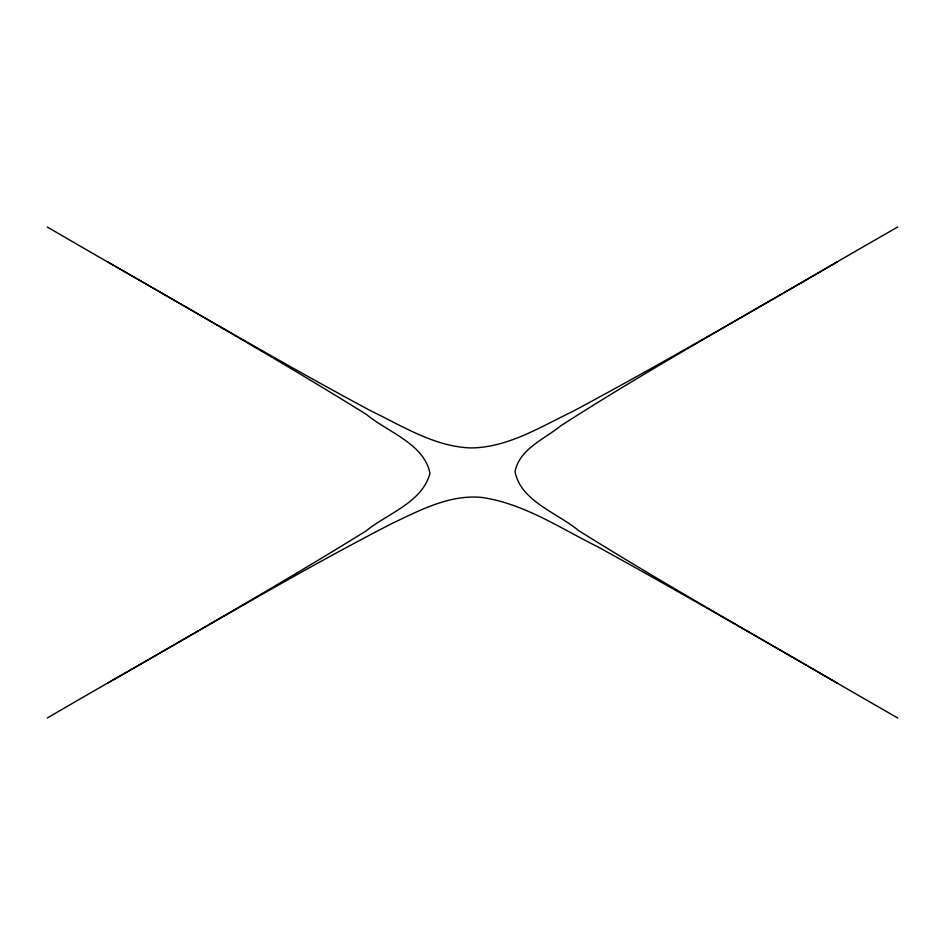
<?xml version="1.0" encoding="UTF-8"?>
<svg xmlns="http://www.w3.org/2000/svg" width="945" height="945" viewBox="0 0 945 945"><rect width="100%" height="100%" fill="white"/><g stroke="black" fill="none" stroke-linecap="round" stroke-linejoin="round"><path stroke-width="1.42" d="M47.25 718.011C153.645 656.007 261.186 595.882 365.916 531.066C387.296 513.572 422.273 502.539 429.963 473.327C424.199 443.642 387.214 431.912 366.459 414.453C261.647 349.284 153.834 289.146 47.25 226.989M897.75 226.989C789.725 288.768 682.762 352.509 573.048 411.276C540.694 426.738 508.079 447.54 471.071 447.942C434.735 446.796 402.865 426.254 371.054 410.969C282.094 363.317 195.178 311.968 107.612 261.824M107.635 683.164C202.206 629.346 295.525 573.131 392.317 523.317C420.265 510.087 449.867 494.306 481.844 497.448C523.896 503.531 560.231 528.196 597.594 546.706C698.52 602.248 797.852 660.638 897.75 718.011M837.4 261.836C745.05 315.961 651.223 367.735 561.106 425.569C544.934 438.87 519.301 448.899 515.037 471.673C520.801 501.358 557.786 513.088 578.541 530.547C663.496 583.62 750.85 632.725 837.376 683.152"/></g></svg>
